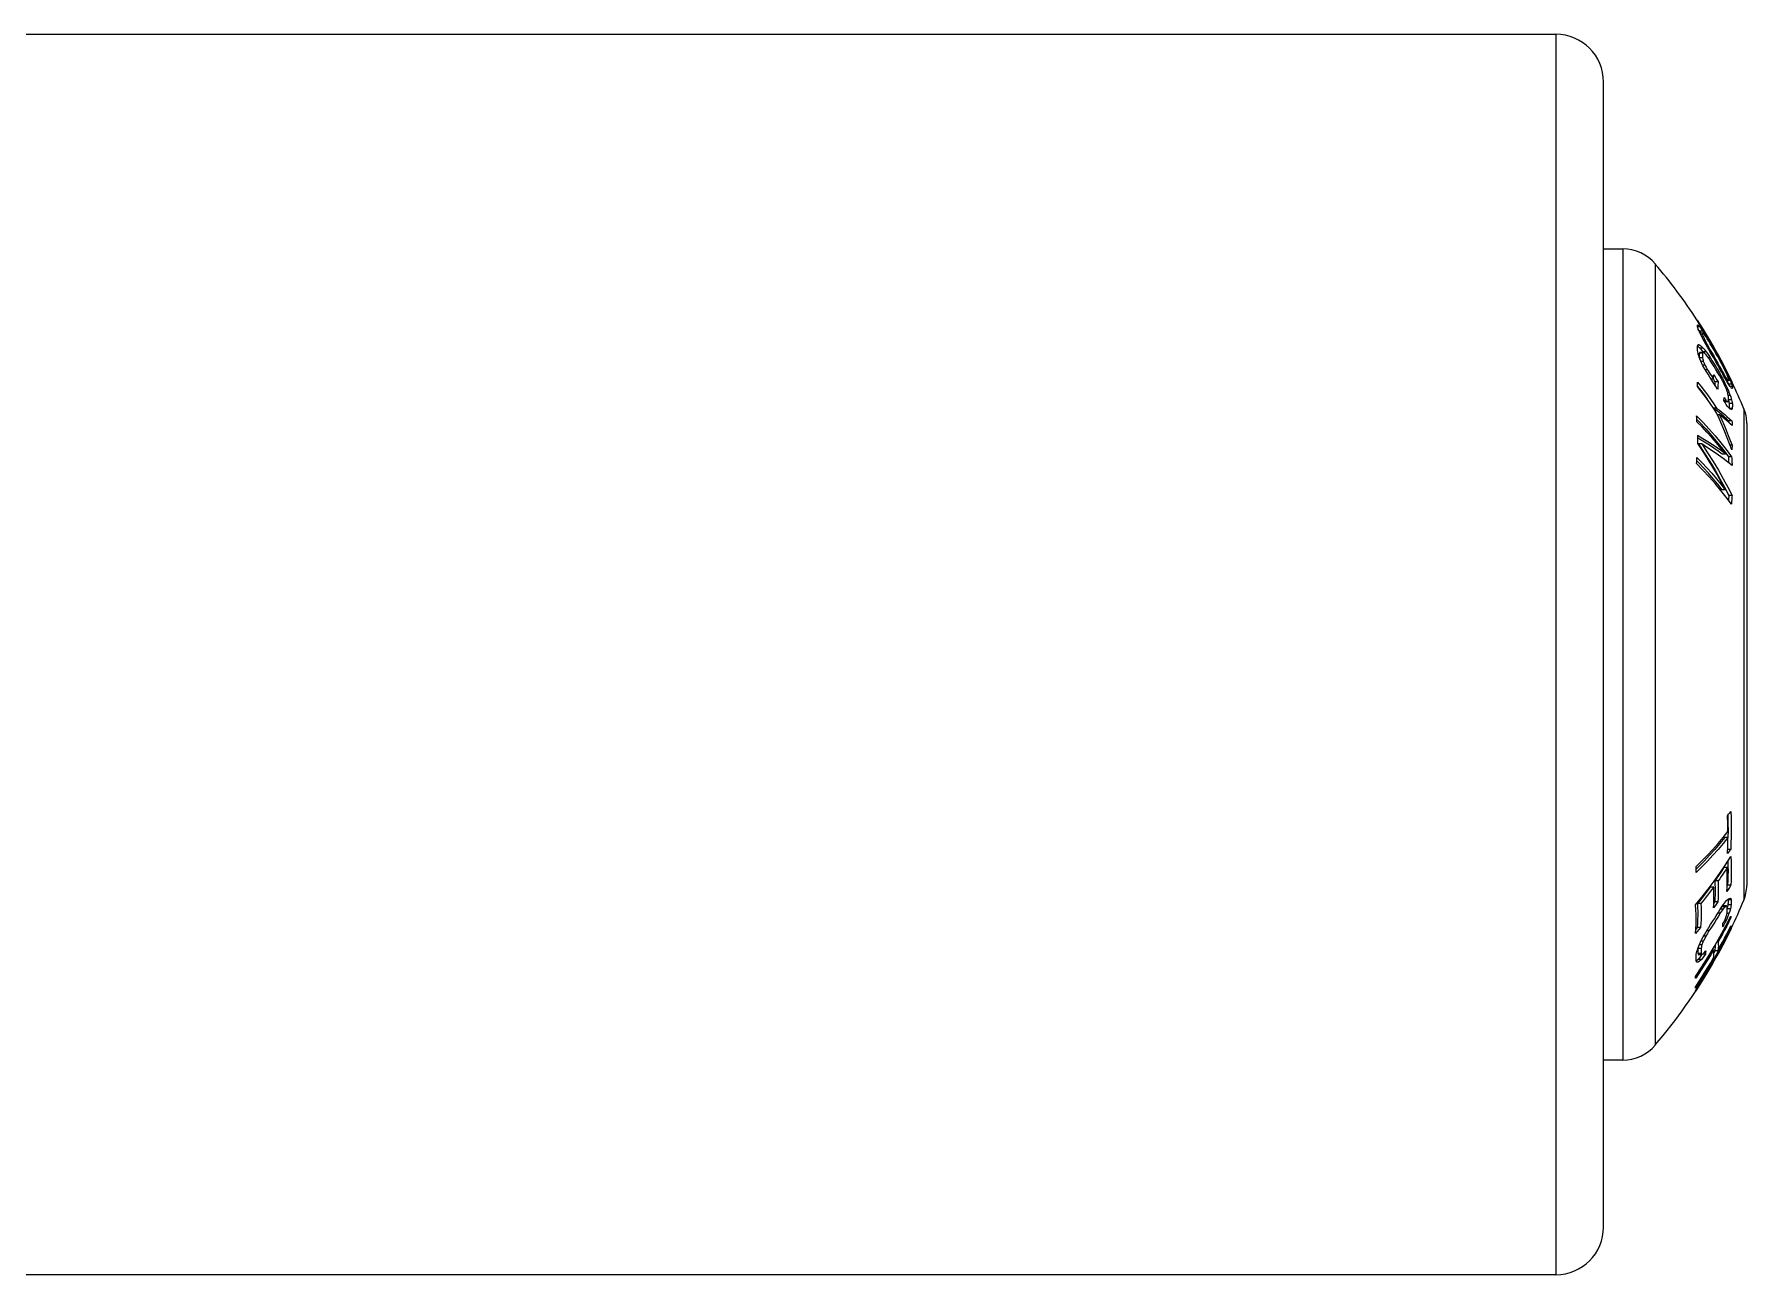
# Model space of a CAD drawing. Header units: centimetres. Extents: x 118932 to 154602, y -32682 to -23521.
# Drawn here: x 129564.08 to 129582.01, y -27757.22 to -27744.22 of the extents above; entities that cross this region are included whole.
import ezdxf

# ---------------------------------------------------------------- set-up
doc = ezdxf.new("R2010")
doc.units = ezdxf.units.CM
doc.header["$LTSCALE"] = 50
doc.header["$MEASUREMENT"] = 0
doc.layers.add('GEN_02_TF_Mobilya', color=7, linetype='Continuous', lineweight=5, true_color=0x745e3d)

# ---------------------------------------------------------------- blocks, each defined once
blk = doc.blocks.new('spor aletleri 2')
at = {"layer": 'GEN_02_TF_Mobilya'}
for p, q in [((26.346, -143.1), (26.346, -131.102)), ((26.888, -133.01), (26.888, -141.192)), ((27.42, -133.763), (27.412, -133.763)), ((27.407, -133.808), (27.394, -133.808)), ((27.431, -133.854), (27.42, -133.854)), ((27.461, -133.829), (27.455, -133.829)), ((27.406, -134.069), (27.383, -134.069)), ((27.58, -134.117), (27.568, -134.117)), ((27.614, -134.106), (27.61, -134.106)), ((27.496, -134.216), (27.473, -134.216)), ((27.545, -134.245), (27.511, -134.245)), ((27.609, -134.17), (27.598, -134.17)), ((27.614, -134.25), (27.6, -134.25)), ((27.631, -134.206), (27.618, -134.206)), ((27.646, -134.226), (27.63, -134.226)), ((27.695, -134.293), (27.672, -134.293)), ((27.631, -134.442), (27.606, -134.442)), ((27.646, -134.452), (27.612, -134.452)), ((27.695, -134.472), (27.661, -134.472)), ((27.53, -134.519), (27.496, -134.519)), ((27.656, -134.653), (27.657, -134.669)), ((27.815, -134.526), (27.815, -139.676)), ((27.845, -134.679), (27.845, -139.523)), ((27.686, -135.028), (27.653, -135.028)), ((27.692, -134.908), (27.671, -134.908)), ((27.691, -135.434), (27.658, -135.434)), ((27.677, -139.143), (27.645, -139.143)), ((27.678, -139.519), (27.644, -139.519)), ((27.544, -139.691), (27.51, -139.691)), ((27.683, -139.672), (27.65, -139.672)), ((27.634, -139.735), (27.62, -139.742)), ((27.659, -139.815), (27.638, -139.815)), ((27.674, -139.766), (27.641, -139.766)), ((27.683, -139.725), (27.649, -139.725)), ((27.68, -139.86), (27.668, -139.86)), ((27.362, -139.961), (27.327, -139.961)), ((27.629, -139.888), (27.613, -139.888)), ((27.639, -140.055), (27.636, -140.055)), ((27.676, -139.962), (27.671, -139.962)), ((27.516, -140.201), (27.501, -140.228)), ((27.413, -140.241), (27.382, -140.241))]:
    blk.add_line(p, q, dxfattribs=at)
at = {"layer": 'GEN_02_TF_Mobilya', "flags": 128}
for points in [[(7.948, -143.6), (7.948, -130.601), (25.846, -130.602), (25.846, -143.6)], [(27.656, -134.653), (27.633, -134.631), (27.608, -134.61), (27.582, -134.587), (27.555, -134.565), (27.526, -134.542), (27.498, -134.52), (27.466, -134.474), (27.433, -134.429), (27.399, -134.383), (27.365, -134.338), (27.33, -134.293), (27.33, -134.278), (27.33, -134.262), (27.33, -134.246), (27.365, -134.29), (27.399, -134.335), (27.433, -134.381), (27.466, -134.426), (27.498, -134.472), (27.53, -134.519), (27.56, -134.542), (27.589, -134.565), (27.616, -134.587), (27.642, -134.61), (27.666, -134.631), (27.69, -134.653)]]:
    blk.add_lwpolyline(points, close=True, dxfattribs=at)
for points in [[(26.346, -132.851), (26.546, -132.851), (26.546, -141.351), (26.346, -141.351)], [(27.328, -133.6), (27.327, -133.598), (27.327, -133.599), (27.388, -133.695), (27.443, -133.784), (27.496, -133.876), (27.548, -133.968), (27.597, -134.06), (27.645, -134.154), (27.691, -134.249), (27.691, -134.248), (27.69, -134.247), (27.69, -134.247), (27.689, -134.246), (27.689, -134.245), (27.688, -134.245), (27.633, -134.133), (27.576, -134.022), (27.516, -133.913), (27.454, -133.805), (27.39, -133.699), (27.323, -133.594), (27.324, -133.595), (27.325, -133.596), (27.326, -133.597), (27.327, -133.598), (27.327, -133.598)], [(27.391, -133.774), (27.376, -133.774), (27.365, -133.752), (27.354, -133.731), (27.349, -133.719), (27.343, -133.706), (27.338, -133.694), (27.336, -133.69), (27.335, -133.685), (27.334, -133.681), (27.332, -133.677), (27.331, -133.672), (27.33, -133.668), (27.33, -133.665), (27.33, -133.662), (27.33, -133.658), (27.33, -133.655), (27.33, -133.652), (27.33, -133.649), (27.338, -133.65), (27.33, -133.65)], [(27.338, -133.65), (27.343, -133.656), (27.349, -133.662), (27.354, -133.668), (27.33, -133.668)], [(27.338, -133.695), (27.346, -133.706), (27.351, -133.713)], [(27.354, -133.668), (27.365, -133.683), (27.376, -133.698), (27.387, -133.713), (27.351, -133.713), (27.363, -133.73)], [(27.354, -133.731), (27.383, -133.731), (27.383, -133.734), (27.383, -133.737), (27.383, -133.741), (27.383, -133.744), (27.383, -133.747), (27.383, -133.75), (27.364, -133.75)], [(27.576, -134.132), (27.558, -134.097), (27.539, -134.063), (27.519, -134.028), (27.5, -133.994), (27.48, -133.96), (27.46, -133.926), (27.447, -133.902), (27.433, -133.879), (27.42, -133.855), (27.403, -133.825), (27.387, -133.795), (27.376, -133.774)], [(27.407, -133.755), (27.404, -133.752), (27.401, -133.748), (27.396, -133.742), (27.391, -133.735), (27.383, -133.731)], [(27.383, -133.75), (27.385, -133.758), (27.388, -133.766), (27.391, -133.774), (27.399, -133.791), (27.407, -133.808), (27.419, -133.831), (27.431, -133.854), (27.447, -133.883), (27.464, -133.912)], [(27.387, -133.713), (27.398, -133.73), (27.414, -133.755), (27.42, -133.763), (27.44, -133.796), (27.461, -133.829), (27.481, -133.863), (27.5, -133.897), (27.52, -133.932), (27.539, -133.966), (27.558, -134), (27.577, -134.035)], [(27.448, -133.818), (27.431, -133.792), (27.423, -133.779), (27.419, -133.773), (27.407, -133.755)], [(27.332, -133.929), (27.329, -133.916), (27.33, -133.908), (27.33, -133.9), (27.33, -133.892), (27.33, -133.884), (27.33, -133.876), (27.33, -133.868), (27.341, -133.878), (27.352, -133.888), (27.363, -133.902), (27.374, -133.915), (27.385, -133.929)], [(27.33, -133.868), (27.331, -133.865), (27.333, -133.863), (27.334, -133.861), (27.335, -133.858), (27.336, -133.856), (27.338, -133.854), (27.341, -133.854), (27.354, -133.858), (27.338, -133.858)], [(27.539, -134.325), (27.52, -134.293), (27.5, -134.26), (27.48, -134.228), (27.46, -134.196), (27.44, -134.164), (27.419, -134.132), (27.403, -134.104), (27.386, -134.076), (27.375, -134.051), (27.364, -134.027), (27.353, -134.003), (27.348, -133.987), (27.343, -133.971), (27.337, -133.956), (27.336, -133.949), (27.335, -133.942), (27.332, -133.929)], [(27.352, -133.888), (27.387, -133.888), (27.398, -133.902), (27.409, -133.915), (27.42, -133.929), (27.385, -133.929), (27.39, -133.936), (27.355, -133.936), (27.354, -133.938), (27.353, -133.939), (27.351, -133.941), (27.35, -133.942), (27.349, -133.943), (27.347, -133.945), (27.348, -133.961), (27.348, -133.977), (27.347, -133.985)], [(27.441, -133.988), (27.461, -133.988), (27.481, -134.019), (27.501, -134.051), (27.52, -134.083), (27.539, -134.116), (27.559, -134.148), (27.577, -134.18), (27.562, -134.18), (27.543, -134.148), (27.523, -134.116), (27.504, -134.084), (27.484, -134.052), (27.464, -134.02), (27.448, -133.997), (27.432, -133.974), (27.419, -133.96), (27.407, -133.946), (27.391, -133.936), (27.389, -133.938), (27.388, -133.939), (27.387, -133.941), (27.386, -133.942), (27.384, -133.943), (27.383, -133.945), (27.347, -133.945)], [(27.383, -133.945), (27.383, -133.953), (27.383, -133.961), (27.383, -133.969), (27.383, -133.977), (27.383, -133.985), (27.382, -133.993), (27.35, -133.993)], [(27.354, -133.858), (27.365, -133.868), (27.376, -133.878), (27.387, -133.888)], [(27.42, -133.929), (27.434, -133.948), (27.454, -133.978), (27.461, -133.988)], [(27.672, -134.23), (27.654, -134.23), (27.654, -134.227), (27.654, -134.224), (27.654, -134.22), (27.654, -134.217), (27.654, -134.214), (27.654, -134.211), (27.652, -134.203), (27.649, -134.195), (27.647, -134.187), (27.639, -134.17), (27.632, -134.153), (27.621, -134.13), (27.61, -134.107), (27.595, -134.078), (27.58, -134.05), (27.561, -134.015), (27.542, -133.98), (27.523, -133.946), (27.504, -133.912), (27.484, -133.878), (27.464, -133.844), (27.448, -133.818)], [(27.452, -133.912), (27.464, -133.912), (27.484, -133.945), (27.503, -133.98), (27.523, -134.014), (27.542, -134.048), (27.561, -134.083), (27.58, -134.117), (27.585, -134.127), (27.604, -134.161), (27.609, -134.17), (27.624, -134.194), (27.631, -134.206), (27.636, -134.213), (27.641, -134.219), (27.646, -134.226), (27.654, -134.23), (27.632, -134.23)], [(27.364, -134.027), (27.39, -134.027), (27.398, -134.048), (27.406, -134.069), (27.419, -134.091), (27.427, -134.106), (27.431, -134.113)], [(27.382, -133.993), (27.385, -134.005), (27.388, -134.016), (27.39, -134.027)], [(27.408, -134.113), (27.431, -134.113), (27.442, -134.13), (27.453, -134.147), (27.464, -134.164), (27.475, -134.182), (27.485, -134.199), (27.496, -134.216), (27.497, -134.208), (27.497, -134.2), (27.498, -134.192), (27.498, -134.184), (27.498, -134.176), (27.499, -134.168), (27.514, -134.193), (27.53, -134.219), (27.545, -134.245), (27.545, -134.258), (27.544, -134.272), (27.543, -134.285), (27.542, -134.298), (27.541, -134.312), (27.539, -134.325)], [(27.572, -134.035), (27.577, -134.035), (27.596, -134.07), (27.614, -134.106), (27.624, -134.126), (27.638, -134.156), (27.643, -134.166), (27.637, -134.166)], [(27.633, -134.231), (27.623, -134.214), (27.613, -134.198), (27.607, -134.187), (27.595, -134.165), (27.583, -134.143), (27.576, -134.132)], [(27.331, -134.293), (27.364, -134.335), (27.398, -134.381), (27.43, -134.425)], [(27.494, -134.216), (27.496, -134.219), (27.511, -134.245), (27.51, -134.258), (27.51, -134.272), (27.51, -134.276)], [(27.595, -134.241), (27.58, -134.213), (27.562, -134.18)], [(27.577, -134.18), (27.59, -134.204), (27.602, -134.227), (27.614, -134.25), (27.634, -134.292), (27.643, -134.312), (27.629, -134.312)], [(27.654, -134.443), (27.654, -134.435), (27.654, -134.427), (27.654, -134.419), (27.654, -134.411), (27.654, -134.403), (27.654, -134.395), (27.652, -134.383), (27.649, -134.372), (27.647, -134.36), (27.639, -134.34), (27.632, -134.319), (27.621, -134.294), (27.61, -134.269), (27.595, -134.241)], [(27.687, -134.267), (27.688, -134.272), (27.69, -134.276), (27.691, -134.28), (27.692, -134.284), (27.693, -134.289), (27.695, -134.293), (27.695, -134.296), (27.695, -134.299), (27.695, -134.303), (27.695, -134.306), (27.695, -134.309), (27.694, -134.312), (27.687, -134.311), (27.682, -134.305), (27.677, -134.299), (27.672, -134.293), (27.662, -134.278), (27.652, -134.263), (27.642, -134.248), (27.633, -134.231)], [(27.639, -134.23), (27.644, -134.243), (27.651, -134.261)], [(27.643, -134.166), (27.658, -134.198), (27.672, -134.23), (27.677, -134.243), (27.682, -134.255), (27.687, -134.267), (27.654, -134.267)], [(27.643, -134.312), (27.653, -134.337), (27.663, -134.361), (27.673, -134.385)], [(27.687, -134.432), (27.654, -134.432), (27.658, -134.452), (27.659, -134.459), (27.661, -134.472), (27.662, -134.48), (27.662, -134.488), (27.661, -134.496), (27.661, -134.504), (27.661, -134.519), (27.652, -134.51), (27.642, -134.5), (27.63, -134.48), (27.618, -134.461), (27.606, -134.441), (27.606, -134.436), (27.607, -134.43), (27.607, -134.425), (27.608, -134.42), (27.609, -134.414), (27.609, -134.409), (27.627, -134.436), (27.631, -134.442), (27.646, -134.452), (27.647, -134.45), (27.648, -134.449), (27.65, -134.447), (27.651, -134.446), (27.652, -134.444), (27.654, -134.443)], [(27.652, -134.385), (27.673, -134.385), (27.678, -134.401), (27.682, -134.417), (27.687, -134.432), (27.69, -134.445), (27.691, -134.452), (27.693, -134.465), (27.695, -134.472), (27.695, -134.48), (27.695, -134.488), (27.695, -134.496), (27.695, -134.504), (27.694, -134.512), (27.694, -134.52), (27.693, -134.522), (27.692, -134.525), (27.69, -134.527), (27.689, -134.529), (27.688, -134.532), (27.686, -134.534), (27.671, -134.53), (27.661, -134.52), (27.694, -134.52)], [(27.622, -134.999), (27.576, -134.942), (27.529, -134.884), (27.48, -134.828), (27.429, -134.772), (27.378, -134.716), (27.324, -134.662), (27.323, -134.641), (27.322, -134.62), (27.32, -134.599), (27.387, -134.668), (27.452, -134.739), (27.514, -134.81), (27.574, -134.882), (27.631, -134.954), (27.686, -135.028), (27.688, -135.044), (27.688, -135.059), (27.689, -135.075), (27.69, -135.09), (27.691, -135.106), (27.692, -135.122), (27.647, -135.085), (27.6, -135.048), (27.549, -135.011), (27.494, -134.973), (27.436, -134.934), (27.374, -134.894), (27.339, -134.894), (27.401, -134.988), (27.46, -135.08), (27.514, -135.171), (27.565, -135.26), (27.613, -135.348), (27.658, -135.434), (27.657, -135.449), (27.656, -135.465), (27.655, -135.481), (27.655, -135.486)], [(27.323, -134.639), (27.352, -134.668), (27.417, -134.738), (27.48, -134.81), (27.54, -134.882), (27.598, -134.954), (27.653, -135.028), (27.654, -135.044), (27.655, -135.059), (27.656, -135.075), (27.657, -135.09), (27.657, -135.093)], [(27.561, -134.588), (27.585, -134.643), (27.608, -134.698), (27.63, -134.752), (27.652, -134.805), (27.672, -134.857), (27.692, -134.908), (27.691, -134.924), (27.69, -134.94), (27.689, -134.956), (27.666, -134.894), (27.641, -134.831), (27.616, -134.767), (27.589, -134.701), (27.56, -134.634), (27.53, -134.567), (27.498, -134.52)], [(27.69, -134.653), (27.691, -134.669), (27.692, -134.685), (27.692, -134.701), (27.673, -134.683), (27.652, -134.664), (27.631, -134.646), (27.608, -134.627), (27.585, -134.608), (27.561, -134.588), (27.54, -134.588)], [(27.33, -134.828), (27.35, -134.84), (27.403, -134.873), (27.454, -134.905), (27.501, -134.937), (27.546, -134.968), (27.588, -134.999), (27.622, -134.999), (27.58, -134.968), (27.535, -134.937), (27.488, -134.905), (27.438, -134.873), (27.385, -134.84), (27.33, -134.807), (27.33, -134.821), (27.33, -134.835), (27.33, -134.849), (27.33, -134.863), (27.33, -134.877), (27.33, -134.89), (27.386, -134.974), (27.439, -135.056), (27.488, -135.138), (27.535, -135.218), (27.579, -135.296), (27.621, -135.374)], [(27.374, -134.894), (27.436, -134.988), (27.494, -135.08), (27.549, -135.171), (27.599, -135.26), (27.647, -135.348), (27.691, -135.434), (27.69, -135.449), (27.689, -135.465), (27.688, -135.481), (27.687, -135.496), (27.686, -135.512), (27.685, -135.527), (27.63, -135.454), (27.573, -135.381), (27.513, -135.309), (27.451, -135.238), (27.387, -135.168), (27.32, -135.099), (27.322, -135.078), (27.323, -135.057), (27.324, -135.036), (27.378, -135.091), (27.429, -135.146), (27.479, -135.202), (27.528, -135.259), (27.575, -135.316), (27.621, -135.374), (27.587, -135.374), (27.541, -135.316), (27.494, -135.259), (27.445, -135.202), (27.394, -135.146), (27.342, -135.091), (27.322, -135.071)], [(27.646, -138.786), (27.648, -138.812), (27.649, -138.879), (27.65, -138.945), (27.649, -139.011), (27.649, -139.02), (27.598, -139.082), (27.545, -139.144), (27.49, -139.205), (27.433, -139.266), (27.375, -139.326), (27.314, -139.385), (27.314, -139.364), (27.314, -139.343), (27.314, -139.322), (27.375, -139.263), (27.433, -139.203), (27.49, -139.143), (27.545, -139.081), (27.598, -139.019), (27.649, -138.957), (27.649, -138.929), (27.648, -138.901), (27.647, -138.873), (27.647, -138.845), (27.645, -138.818), (27.644, -138.79), (27.655, -138.775), (27.667, -138.761), (27.678, -138.746), (27.681, -138.812), (27.683, -138.879), (27.683, -138.945), (27.682, -139.011), (27.68, -139.077), (27.677, -139.143), (27.666, -139.158), (27.654, -139.172), (27.643, -139.187), (27.645, -139.159), (27.646, -139.131), (27.647, -139.103), (27.648, -139.075), (27.648, -139.048), (27.649, -139.02), (27.615, -139.02), (27.564, -139.082), (27.511, -139.144), (27.455, -139.205), (27.398, -139.266), (27.339, -139.326), (27.314, -139.35)], [(27.365, -139.71), (27.367, -139.752), (27.368, -139.794), (27.368, -139.836), (27.367, -139.878), (27.365, -139.92), (27.362, -139.961), (27.344, -139.983), (27.327, -140.005), (27.309, -140.026), (27.312, -139.976), (27.314, -139.926), (27.314, -139.875), (27.314, -139.825), (27.312, -139.775), (27.309, -139.725), (27.376, -139.643), (27.441, -139.56), (27.504, -139.476), (27.565, -139.391), (27.623, -139.305), (27.679, -139.218), (27.681, -139.268), (27.683, -139.318), (27.683, -139.368), (27.682, -139.419), (27.681, -139.469), (27.678, -139.519), (27.664, -139.541), (27.65, -139.562), (27.637, -139.584), (27.639, -139.542), (27.641, -139.5), (27.642, -139.458), (27.642, -139.416), (27.642, -139.374), (27.64, -139.333), (27.625, -139.356), (27.609, -139.38), (27.594, -139.403), (27.578, -139.426), (27.562, -139.45), (27.545, -139.473), (27.511, -139.473), (27.512, -139.509), (27.513, -139.545), (27.513, -139.582), (27.513, -139.618), (27.512, -139.654), (27.51, -139.691), (27.5, -139.705)], [(27.64, -139.333), (27.607, -139.333), (27.591, -139.356), (27.576, -139.38), (27.56, -139.403), (27.544, -139.426), (27.528, -139.45), (27.511, -139.473)], [(27.648, -139.266), (27.648, -139.268), (27.649, -139.318), (27.65, -139.368), (27.649, -139.419), (27.647, -139.469), (27.644, -139.519), (27.64, -139.526)], [(27.545, -139.473), (27.547, -139.509), (27.547, -139.545), (27.547, -139.582), (27.547, -139.618), (27.546, -139.654), (27.544, -139.691), (27.529, -139.712), (27.513, -139.734), (27.498, -139.755), (27.499, -139.719), (27.5, -139.683), (27.501, -139.646), (27.501, -139.61), (27.5, -139.574), (27.499, -139.538), (27.477, -139.567), (27.455, -139.596), (27.433, -139.624), (27.411, -139.653), (27.388, -139.682), (27.365, -139.71), (27.33, -139.71), (27.331, -139.752), (27.332, -139.794), (27.332, -139.836), (27.331, -139.878), (27.329, -139.92), (27.327, -139.961), (27.311, -139.98)], [(27.499, -139.538), (27.464, -139.538), (27.443, -139.567), (27.421, -139.596), (27.398, -139.624), (27.376, -139.653), (27.353, -139.682), (27.33, -139.71)], [(27.577, -139.757), (27.589, -139.738), (27.602, -139.72), (27.612, -139.707), (27.622, -139.694), (27.631, -139.682), (27.641, -139.673), (27.651, -139.664), (27.661, -139.656), (27.676, -139.655), (27.677, -139.657), (27.678, -139.66), (27.679, -139.663), (27.681, -139.666), (27.682, -139.669), (27.683, -139.672), (27.683, -139.68), (27.683, -139.689), (27.683, -139.698), (27.683, -139.707), (27.683, -139.716), (27.683, -139.725), (27.68, -139.739), (27.677, -139.753), (27.674, -139.766), (27.667, -139.791), (27.659, -139.815), (27.649, -139.841), (27.64, -139.863), (27.629, -139.888), (27.617, -139.911), (27.605, -139.933), (27.593, -139.956), (27.594, -139.95), (27.594, -139.944), (27.595, -139.938), (27.595, -139.932), (27.596, -139.927), (27.596, -139.921), (27.604, -139.906), (27.618, -139.878), (27.626, -139.856), (27.634, -139.835), (27.636, -139.823), (27.639, -139.811), (27.642, -139.799), (27.642, -139.79), (27.642, -139.781), (27.642, -139.773), (27.642, -139.764), (27.642, -139.755), (27.642, -139.746), (27.641, -139.744), (27.64, -139.742), (27.638, -139.74), (27.637, -139.739), (27.636, -139.737), (27.634, -139.735), (27.601, -139.735), (27.588, -139.741)], [(27.648, -139.667), (27.649, -139.669), (27.65, -139.672), (27.65, -139.68), (27.65, -139.689), (27.65, -139.698), (27.65, -139.707), (27.649, -139.716), (27.649, -139.725), (27.645, -139.746), (27.642, -139.76)], [(27.484, -140.197), (27.498, -140.197), (27.468, -140.247), (27.438, -140.297), (27.407, -140.347), (27.375, -140.396), (27.343, -140.445), (27.311, -140.494), (27.31, -140.491), (27.31, -140.488), (27.309, -140.485), (27.309, -140.482), (27.308, -140.479), (27.307, -140.476), (27.375, -140.374), (27.44, -140.27), (27.503, -140.165), (27.564, -140.058), (27.622, -139.951), (27.677, -139.842), (27.678, -139.845), (27.679, -139.848), (27.679, -139.851), (27.68, -139.854), (27.68, -139.857), (27.68, -139.86), (27.659, -139.903), (27.637, -139.946), (27.614, -139.989), (27.591, -140.032), (27.568, -140.074), (27.545, -140.116), (27.531, -140.116)], [(27.371, -140.298), (27.36, -140.306), (27.349, -140.315), (27.338, -140.324), (27.321, -140.325), (27.32, -140.322), (27.319, -140.319), (27.318, -140.316), (27.316, -140.314), (27.315, -140.311), (27.314, -140.308), (27.314, -140.299), (27.314, -140.29), (27.314, -140.281), (27.314, -140.272), (27.314, -140.264), (27.314, -140.255), (27.317, -140.241), (27.319, -140.227), (27.322, -140.213), (27.328, -140.197), (27.333, -140.181), (27.339, -140.165), (27.35, -140.14), (27.361, -140.116), (27.372, -140.091), (27.389, -140.061), (27.405, -140.03), (27.419, -140.007), (27.433, -139.985), (27.447, -139.962), (27.467, -139.931), (27.487, -139.9), (27.507, -139.869), (27.526, -139.838), (27.545, -139.807), (27.564, -139.776), (27.577, -139.757)], [(27.567, -139.811), (27.548, -139.843), (27.529, -139.874), (27.51, -139.905), (27.49, -139.936), (27.47, -139.967), (27.45, -139.997), (27.425, -139.997)], [(27.57, -139.767), (27.597, -139.767), (27.592, -139.775), (27.572, -139.804), (27.567, -139.811), (27.543, -139.811)], [(27.586, -139.742), (27.62, -139.742), (27.609, -139.755), (27.597, -139.767)], [(27.545, -140.116), (27.546, -140.13), (27.547, -140.144), (27.548, -140.158), (27.547, -140.172), (27.546, -140.186), (27.544, -140.201), (27.568, -140.158), (27.591, -140.116), (27.614, -140.073), (27.636, -140.03), (27.658, -139.987), (27.68, -139.944), (27.679, -139.947), (27.679, -139.95), (27.678, -139.953), (27.678, -139.956), (27.677, -139.959), (27.676, -139.962), (27.621, -140.071), (27.563, -140.179), (27.503, -140.285), (27.44, -140.39), (27.375, -140.494), (27.307, -140.596)], [(27.486, -140.344), (27.494, -140.329), (27.547, -140.236), (27.595, -140.144), (27.639, -140.055), (27.589, -140.152), (27.537, -140.249), (27.483, -140.344), (27.428, -140.439), (27.37, -140.532), (27.311, -140.624), (27.307, -140.625), (27.375, -140.519), (27.44, -140.412), (27.503, -140.304), (27.564, -140.195), (27.622, -140.084), (27.677, -139.972), (27.682, -139.971), (27.64, -140.058), (27.594, -140.147), (27.576, -140.182), (27.545, -140.239), (27.532, -140.263)], [(27.417, -140.053), (27.405, -140.077), (27.392, -140.102)], [(27.45, -139.997), (27.433, -140.025), (27.417, -140.053), (27.393, -140.053)], [(27.307, -140.596), (27.308, -140.593), (27.309, -140.59), (27.309, -140.587), (27.31, -140.584), (27.31, -140.581), (27.311, -140.578), (27.343, -140.53), (27.375, -140.481), (27.407, -140.431), (27.437, -140.382), (27.468, -140.332), (27.498, -140.281), (27.499, -140.267), (27.501, -140.253), (27.501, -140.239), (27.501, -140.225), (27.5, -140.211), (27.499, -140.202)], [(27.367, -140.233), (27.369, -140.235), (27.37, -140.237), (27.371, -140.239), (27.372, -140.241), (27.374, -140.243), (27.375, -140.245), (27.364, -140.26), (27.349, -140.279), (27.335, -140.298), (27.316, -140.313)], [(27.376, -140.144), (27.373, -140.156), (27.37, -140.168), (27.368, -140.18), (27.332, -140.18)], [(27.368, -140.18), (27.368, -140.189), (27.368, -140.198), (27.368, -140.207), (27.368, -140.216), (27.367, -140.225), (27.367, -140.233), (27.332, -140.233), (27.333, -140.235), (27.334, -140.237), (27.336, -140.239), (27.337, -140.241), (27.338, -140.243), (27.339, -140.245), (27.375, -140.245), (27.391, -140.237), (27.395, -140.232), (27.416, -140.206), (27.416, -140.212), (27.415, -140.218), (27.415, -140.224), (27.414, -140.23), (27.413, -140.236), (27.413, -140.241), (27.399, -140.26), (27.385, -140.279), (27.371, -140.298), (27.335, -140.298)], [(27.332, -140.184), (27.332, -140.189), (27.332, -140.198), (27.332, -140.207), (27.332, -140.216), (27.332, -140.225), (27.332, -140.233)], [(27.367, -140.102), (27.392, -140.102), (27.387, -140.116), (27.376, -140.144), (27.348, -140.144)], [(27.513, -140.147), (27.513, -140.158), (27.513, -140.172), (27.512, -140.186), (27.51, -140.201), (27.544, -140.201)]]:
    blk.add_lwpolyline(points, dxfattribs=at)
at = {"layer": 'GEN_02_TF_Mobilya'}
for centre, radius, start, end in [((25.846, -131.102), 0.5, 359.9993, 89.9993), ((26.546, -133.301), 0.45, 40.4013, 89.9993), ((22.548, -136.704), 5.699, 33.0782, 40.4013), ((22.548, -136.704), 5.699, 22.4598, 25.515), ((27.446, -134.679), 0.4, 359.9993, 22.4598), ((22.548, -137.498), 5.699, 334.2761, 337.5389), ((27.445, -139.523), 0.4, 337.5389, 359.9993), ((22.548, -137.498), 5.699, 319.5974, 330.0264), ((26.546, -140.901), 0.45, 269.9993, 319.5974), ((25.846, -143.1), 0.5, 269.9993, 359.9993)]:
    blk.add_arc(centre, radius, start, end, dxfattribs=at)
blk = doc.blocks.new('c blok level -1 tefriş')
blk.add_blockref('spor aletleri 2', (-32.486, 927.178, -0.003))

msp = doc.modelspace()

# ---------------------------------------------------------------- block references
msp.add_blockref('c blok level -1 tefriş', (129586.651, -28540.795, 0.003))

doc.saveas('drawing.dxf')
